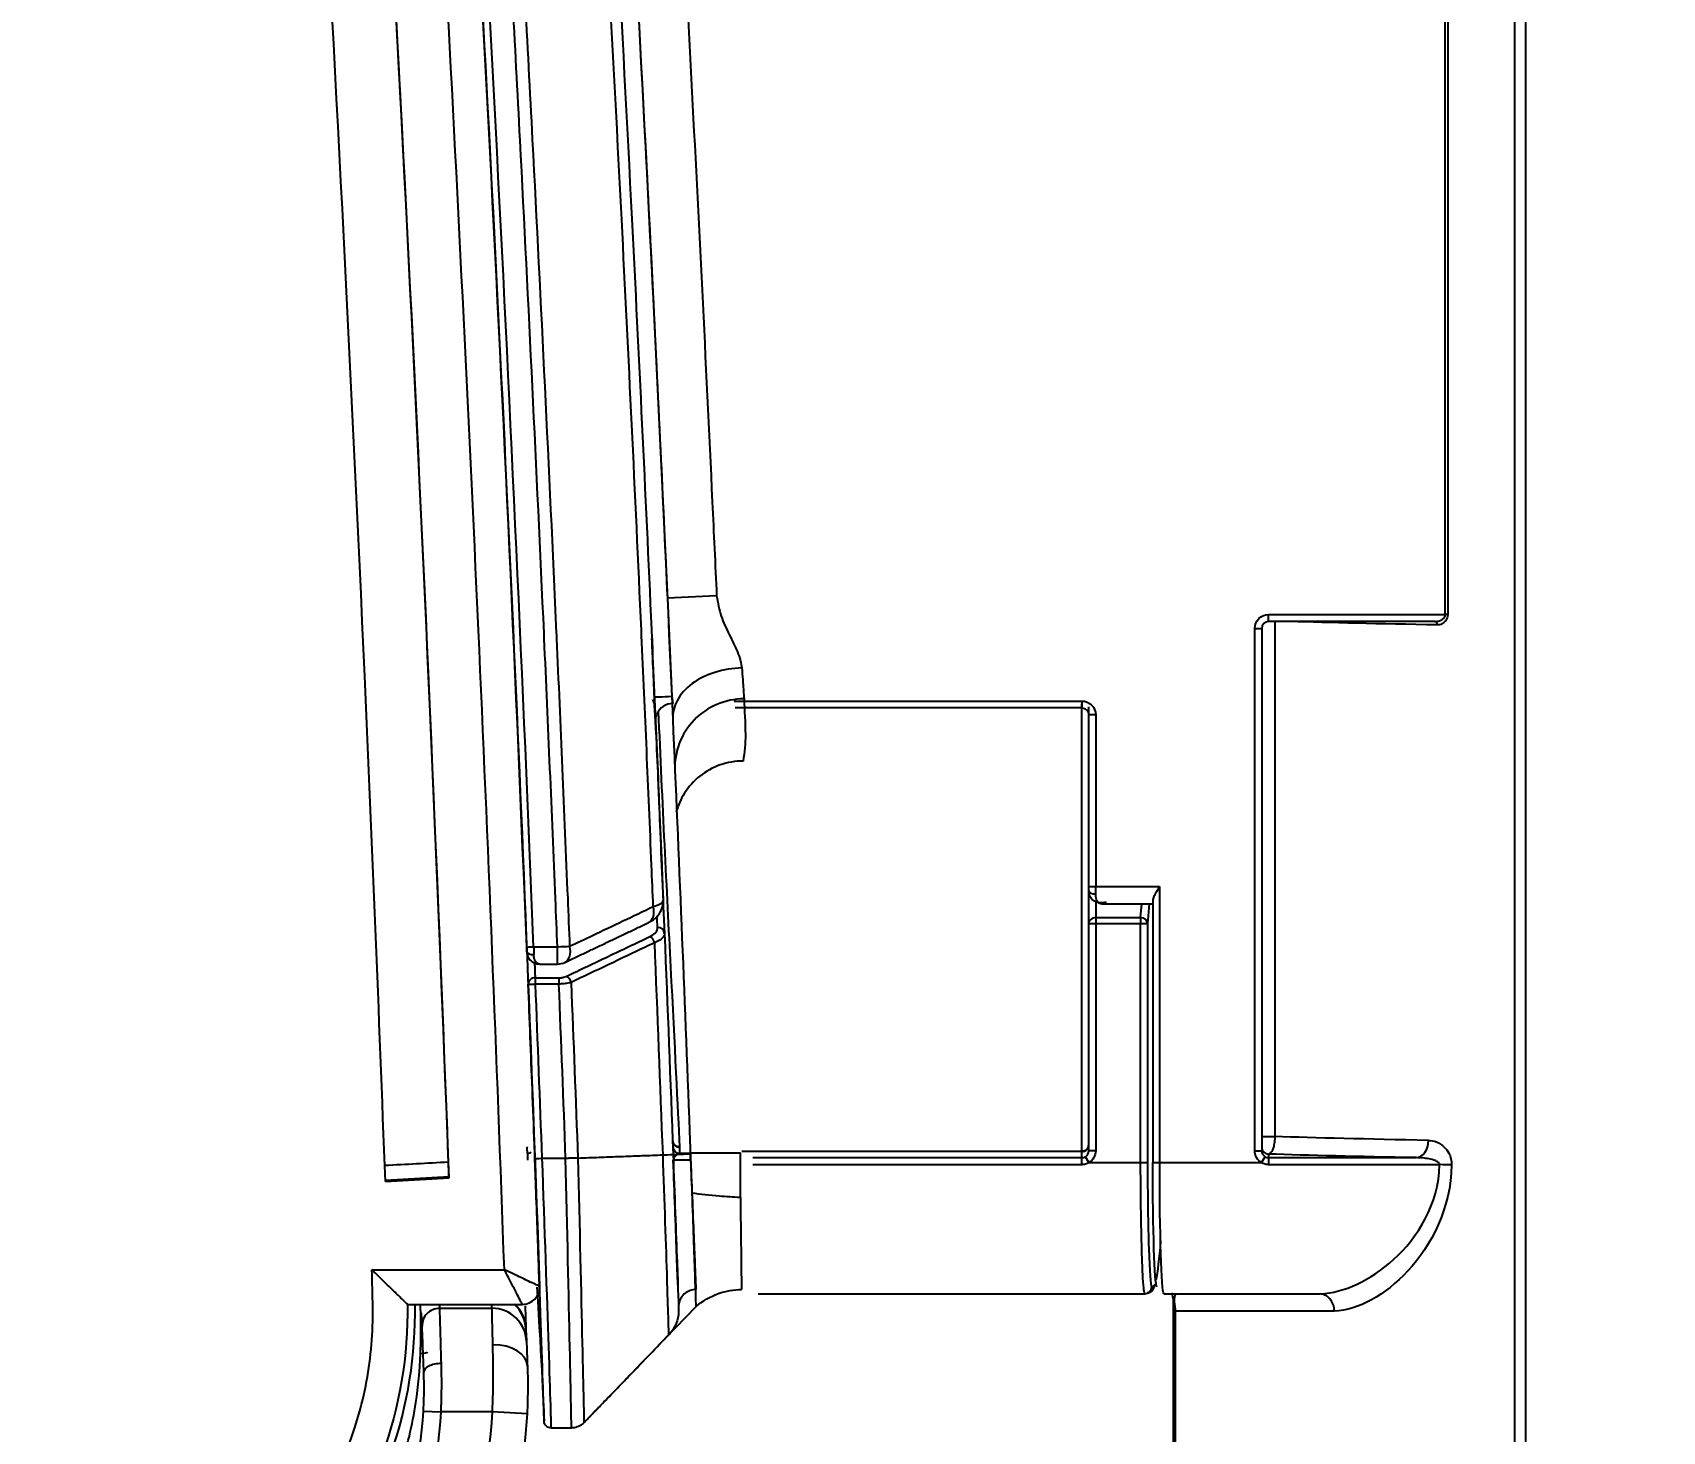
# Model space of a CAD drawing. Header units: millimetres. Extents: x 28 to 3046, y 8 to 3716.
# Drawn here: x 1948.35 to 1995.47, y 1227.57 to 1268.01 of the extents above; entities that cross this region are included whole.
import ezdxf

# ---------------------------------------------------------------- set-up
doc = ezdxf.new("R2010")
doc.units = ezdxf.units.MM
doc.layers.get('Defpoints').update_dxf_attribs({"linetype": 'CONTINUOUS'})
doc.layers.add('1LINE', color=7, linetype='CONTINUOUS')
doc.styles.add('Annotative', font='malgun.ttf')
doc.dimstyles.new('WOO', dxfattribs={"dimtxt": 20, "dimasz": 2, "dimexe": 1.25, "dimexo": 0.3, "dimgap": 1, "dimtad": 1, "dimdec": 1, "dimzin": 1, "dimdsep": 46, "dimtxsty": 'Annotative', "dimcen": 0, "dimclrd": 1, "dimclre": 1, "dimclrt": 2, "dimadec": 0, "dimazin": 0, "dimtfac": 1, "dimtdec": 1, "dimtofl": 0, "dimtmove": 0, "dimatfit": 3, "dimfxl": 0, "dimarcsym": 0})

# ---------------------------------------------------------------- blocks, each defined once
blk = doc.blocks.new('*D13')
at = {"layer": '1LINE', "color": 1, "lineweight": -2}
for p, q in [((1834.765, 1340.796), (2174.273, 1340.796)), ((2173.023, 1338.796), (2173.023, 853.015)), ((1764.11, 851.015), (2174.273, 851.015))]:
    blk.add_line(p, q, dxfattribs=at)
at = {"layer": '1LINE', "color": 1}
for points in [[(2172.69, 1338.796), (2173.356, 1338.796), (2173.023, 1340.796)], [(2172.69, 853.015), (2173.356, 853.015), (2173.023, 851.015)]]:
    blk.add_solid(points, dxfattribs=at)
at = {"layer": 'Defpoints', "color": 0}
for p in [(1834.465, 1340.796), (1763.81, 851.015), (2173.023, 851.015)]:
    blk.add_point(p, dxfattribs=at)
at = {"layer": '1LINE', "color": 2, "insert": (2161.69, 1095.906), "char_height": 20, "attachment_point": 5, "rotation": 90, "style": 'Annotative'}
blk.add_mtext('490', dxfattribs=at)
blk = doc.blocks.new('*D14')
at = {"layer": '1LINE', "color": 1, "lineweight": -2}
for p, q in [((1834.765, 1302.396), (2113.255, 1302.396)), ((2112.005, 1300.396), (2112.005, 853.015)), ((1764.11, 851.015), (2113.255, 851.015))]:
    blk.add_line(p, q, dxfattribs=at)
at = {"layer": '1LINE', "color": 1}
for points in [[(2111.671, 1300.396), (2112.338, 1300.396), (2112.005, 1302.396)], [(2111.671, 853.015), (2112.338, 853.015), (2112.005, 851.015)]]:
    blk.add_solid(points, dxfattribs=at)
at = {"layer": 'Defpoints', "color": 0}
for p in [(1834.465, 1302.396), (1763.81, 851.015), (2112.005, 851.015)]:
    blk.add_point(p, dxfattribs=at)
at = {"layer": '1LINE', "color": 2, "insert": (2100.617, 1076.706), "char_height": 20, "attachment_point": 5, "rotation": 90, "style": 'Annotative'}
blk.add_mtext('451', dxfattribs=at)

msp = doc.modelspace()

# ---------------------------------------------------------------- linework, layer by layer
at = {"layer": '1LINE', "linetype": 'Continuous'}
for p, q in [((1991.2, 1165.689), (1991.2, 1316.907)), ((1991.515, 1316.907), (1991.515, 1172.483)), ((1966.082, 1254.14), (1966.088, 1254.14)), ((1966.096, 1253.961), (1966.091, 1253.961)), ((1966.091, 1253.944), (1966.097, 1253.944)), ((1966.106, 1253.744), (1966.1, 1253.744)), ((1966.116, 1253.44), (1966.12, 1253.44)), ((1966.13, 1253.24), (1966.125, 1253.24)), ((1968.127, 1251.729), (1966.703, 1251.664)), ((1984.086, 1250.988), (1984.086, 1251.188)), ((1984.086, 1251.188), (1989.191, 1251.188)), ((1988.887, 1250.988), (1984.086, 1250.988)), ((1984.264, 1250.988), (1984.264, 1236.097)), ((1989.262, 1251.188), (1989.191, 1251.188)), ((1983.686, 1250.788), (1983.886, 1250.788)), ((1983.686, 1235.685), (1983.686, 1250.788)), ((1983.886, 1250.788), (1983.886, 1235.685)), ((1968.632, 1248.687), (1978.686, 1248.687)), ((1978.686, 1248.687), (1978.686, 1248.487)), ((1978.686, 1235.675), (1978.686, 1248.607)), ((1978.686, 1248.487), (1968.662, 1248.487)), ((1978.886, 1248.287), (1978.886, 1248.522)), ((1979.086, 1248.287), (1978.886, 1248.287)), ((1978.886, 1243.32), (1978.886, 1248.287)), ((1979.086, 1248.287), (1979.086, 1243.32)), ((1978.886, 1243.32), (1979.086, 1243.32)), ((1978.886, 1243.194), (1978.886, 1243.32)), ((1978.886, 1242.243), (1978.886, 1243.194)), ((1979.086, 1243.109), (1979.086, 1243.32)), ((1979.086, 1243.32), (1980.935, 1243.32)), ((1980.735, 1242.921), (1980.735, 1235.341)), ((1980.935, 1243.32), (1980.935, 1235.341)), ((1979.086, 1242.882), (1979.086, 1242.424)), ((1979.259, 1242.82), (1980.735, 1242.82)), ((1980.385, 1242.424), (1980.415, 1242.82)), ((1980.628, 1242.82), (1980.585, 1242.243)), ((1979.086, 1242.243), (1978.886, 1242.243)), ((1978.886, 1235.685), (1978.886, 1242.243)), ((1979.086, 1242.424), (1979.086, 1242.243)), ((1979.086, 1242.424), (1980.385, 1242.424)), ((1979.086, 1242.243), (1979.086, 1235.685)), ((1980.385, 1242.243), (1979.086, 1242.243)), ((1980.385, 1242.424), (1980.385, 1242.243)), ((1980.585, 1242.243), (1980.385, 1242.243)), ((1980.385, 1235.341), (1980.385, 1242.243)), ((1980.585, 1242.243), (1980.585, 1235.341)), ((1962.838, 1241.582), (1963.525, 1241.582)), ((1963.525, 1241.082), (1963.525, 1241.582)), ((1963.016, 1241.082), (1963.525, 1241.082)), ((1962.881, 1240.686), (1963.568, 1240.686)), ((1962.881, 1240.686), (1962.881, 1240.505)), ((1963.568, 1240.686), (1963.568, 1240.505)), ((1963.568, 1240.505), (1962.881, 1240.505)), ((1983.886, 1236.097), (1984.264, 1236.097)), ((1962.651, 1235.802), (1962.651, 1235.786)), ((1962.659, 1235.613), (1962.659, 1235.41)), ((1962.863, 1235.468), (1962.873, 1235.468)), ((1963.763, 1235.463), (1963.763, 1235.468)), ((1967.051, 1235.802), (1967.051, 1235.786)), ((1967.376, 1235.41), (1967.376, 1235.613)), ((1968.813, 1234.329), (1968.813, 1235.629)), ((1968.852, 1235.675), (1978.686, 1235.675)), ((1978.686, 1235.659), (1968.852, 1235.659)), ((1969.177, 1235.485), (1978.686, 1235.485)), ((1978.686, 1235.659), (1978.686, 1235.675)), ((1978.686, 1235.485), (1978.686, 1235.659)), ((1978.686, 1235.282), (1978.686, 1235.485)), ((1978.889, 1235.341), (1978.787, 1235.513)), ((1979.086, 1235.685), (1978.886, 1235.685)), ((1983.686, 1235.685), (1983.886, 1235.685)), ((1983.882, 1235.341), (1983.984, 1235.513)), ((1984.086, 1235.588), (1984.086, 1235.485)), ((1984.086, 1235.485), (1984.086, 1235.282)), ((1984.086, 1235.485), (1988.347, 1235.485)), ((1960.391, 1234.927), (1958.55, 1234.829)), ((1978.686, 1235.282), (1969.177, 1235.282)), ((1978.889, 1235.341), (1980.385, 1235.341)), ((1980.385, 1235.341), (1980.585, 1235.341)), ((1980.735, 1235.341), (1980.935, 1235.341)), ((1980.935, 1235.341), (1983.882, 1235.341)), ((1989.027, 1235.282), (1984.086, 1235.282)), ((1958.551, 1234.8), (1960.394, 1234.899)), ((1958.163, 1232.244), (1961.991, 1232.244)), ((1968.846, 1231.672), (1968.846, 1231.672)), ((1980.705, 1231.745), (1980.785, 1231.785)), ((1980.785, 1231.785), (1980.802, 1231.827)), ((1959.195, 1231.244), (1962.509, 1231.244)), ((1969.327, 1231.545), (1980.505, 1231.545)), ((1980.591, 1231.564), (1980.676, 1231.607)), ((1981.055, 1231.545), (1985.565, 1231.545)), ((1981.055, 1231.545), (1981.055, 1231.545)), ((1981.336, 1165.689), (1981.336, 1231.37)), ((1960.114, 1231.13), (1961.632, 1231.13)), ((1981.386, 1231.045), (1981.386, 1165.689)), ((1985.985, 1231.045), (1981.386, 1231.045)), ((1959.652, 1228.16), (1960.151, 1228.133)), ((1961.648, 1228.133), (1960.151, 1228.133)), ((1962.647, 1228.079), (1961.648, 1228.133))]:
    msp.add_line(p, q, dxfattribs=at)
msp.add_arc((1963.525, 1241.582), 0.5, 270, 295.4191, dxfattribs=at)
at = {"layer": '1LINE', "linetype": 'Continuous', "extrusion": (0, 0, -1)}
msp.add_arc((-1980.886, 1231.045), 0.5, 171.435, 180, dxfattribs=at)
for centre, major_axis, ratio, start_param, end_param in [((1984.086, 1250.788), (0, -0.4), 0.999848, 1.570796, 3.141593), ((2007.886, 1251.213), (26.5, 0), 0.017521, 2.366301, 2.635703), ((1978.686, 1248.287), (0, -0.4), 0.999848, 3.141593, 4.712389), ((1978.686, 1248.287), (0, -0.2), 0.999543, 3.141593, 4.712389), ((1979.386, 1243.32), (-0.428, -0.342), 0.753512, 5.254701, 6.825497), ((1979.386, 1243.32), (-0.172, -0.493), 0.49967, 6.110938, 7.245401), ((2007.886, 1236.311), (26.5, 0), 0.017784, 2.379852, 2.67119), ((1978.686, 1235.685), (0, -0.4), 0.999848, 4.712389, 5.749819), ((1984.086, 1235.685), (0, -0.4), 0.999848, 0.533366, 1.570796), ((2007.886, 1235.811), (27, 0), 0.017455, 2.379852, 2.649787), ((1980.861, 1235.341), (0, -3.6), 0.034921, 0.045527, 1.57079), ((1981.061, 1235.341), (0, -3.8), 0.033083, 0.044313, 1.570796)]:
    msp.add_ellipse(centre, major_axis=major_axis, ratio=ratio, start_param=start_param, end_param=end_param, dxfattribs=at)
at = {"layer": '1LINE', "linetype": 'Continuous'}
for centre, major_axis, ratio, start_param, end_param in [((1988.887, 1250.888), (0.0018, 0.1), 0.714161, 4.725109, 6.308121), ((1968.857, 1248.254), (-1.998, -0.086), 0.694651, 4.68258, 6.284235), ((1966.115, 1248.631), (-0.2, -0.013), 0.905943, 3.116, 3.660669), ((1966.83, 1248.815), (-0.5, -0.022), 0.000006, 4.712388, 6.283939), ((1966.861, 1248.115), (0.498, 0.043), 0.999847, 1.484117, 2.66287), ((1968.919, 1246.761), (-1.999, -0.073), 0.993563, 4.676354, 6.28985), ((1979.086, 1243.194), (-0.2, 0), 0.422618, 0, 1.570796), ((1965.942, 1242.731), (0.215, -0.452), 0.677323, 0.000045, 1.289841), ((1966.42, 1241.958), (-0.2, -0.008), 0.906164, 3.139809, 4.674157), ((1979.086, 1242.243), (0.2, 0), 0.906308, 1.570796, 3.141593), ((1980.385, 1242.243), (-0.199, 0.015), 0.905854, 3.224076, 4.780123), ((1962.838, 1241.582), (-0.2, -0.008), 0.000006, 0.000753, 1.570796), ((1963.525, 1241.582), (-0.5, -0.02), 0.000006, 1.570808, 2.356583), ((1963.525, 1241.582), (0.215, -0.452), 0.677256, 0.000025, 1.289549), ((1966.196, 1241.694), (-0.086, 0.181), 0.677256, 4.431143, 5.671306), ((1962.843, 1241.446), (0.2, 0.008), 0.454865, 3.14244, 4.694222), ((1962.881, 1240.505), (0.2, 0.008), 0.906169, 1.533224, 3.139809), ((1963.779, 1240.546), (-0.086, 0.181), 0.677188, 4.43085, 5.671366), ((1962.881, 1240.505), (0.2, 0.008), 0.000006, 3.142346, 4.712388), ((1967.051, 1235.986), (-0.2, -0.008), 0.917703, 6.27936, 7.816245), ((1967.051, 1235.986), (-0.198, -0.025), 0.999845, 6.283181, 7.729903), ((1978.686, 1235.859), (-0.2, 0), 0.917825, 1.570796, 3.141593), ((1978.686, 1235.859), (-0.2, 0), 0.999848, 1.570796, 3.141593), ((1988.347, 1235.985), (-0.009, -0.5), 0.723578, 0.025287, 1.584038), ((1963.076, 1235.468), (0.2, 0.007), 0.000006, 3.142345, 4.712389), ((1965.87, 1235.541), (0.999, 0.037), 0.001911, 5.498163, 6.283939), ((1967.06, 1235.811), (-0.199, -0.016), 0.999847, 6.240119, 7.773414), ((1984.086, 1235.788), (-0.2, 0), 0.999848, 0, 1.570796), ((1989.027, 1235.275), (-0.5, 0.008), 0.015438, 3.939273, 4.712633), ((1962.509, 1231.744), (-0.349, -0.358), 0.999999, 0.771743, 2.378126), ((1961.613, 1230.498), (-0.999, -0.044), 0.999046, 3.132785, 3.941493), ((1961.612, 1230.516), (-0.999, -0.036), 0.999047, 3.138192, 3.92156), ((1960.114, 1230.63), (-0.499, -0.026), 0.999046, 4.660133, 6.265933), ((1961.632, 1230.131), (-0.999, -0.052), 0.999046, 3.124341, 4.660407), ((1980.886, 1231.045), (0, 0.5), 0.999971, 4.712389, 4.860123), ((1959.27, 1229.85), (-0.5, -0.017), 0.094822, 2.197786, 3.14235), ((1961.658, 1229.426), (-0.999, -0.035), 0.646577, 3.140605, 4.689699), ((1960.162, 1229.301), (-0.5, -0.017), 0.467077, 4.696126, 6.282333)]:
    msp.add_ellipse(centre, major_axis=major_axis, ratio=ratio, start_param=start_param, end_param=end_param, dxfattribs=at)
for points, knots in [([(1959.141, 1304.017), (1959.261, 1302.329), (1959.38, 1300.641), (1960.16, 1289.325), (1960.755, 1279.693), (1961.632, 1263.635), (1961.952, 1257.21), (1962.528, 1244.444), (1962.783, 1238.104), (1963.009, 1231.762)], [0, 0, 0, 0, 0.070171, 0.070171, 0.470233, 0.470233, 0.73693, 0.73693, 1, 1, 1, 1]), ([(1961.991, 1232.244), (1961.77, 1238.41), (1961.521, 1244.575), (1960.954, 1257.161), (1960.634, 1263.583), (1959.757, 1279.634), (1959.162, 1289.261), (1958.393, 1300.416), (1958.286, 1301.949), (1958.176, 1303.482)], [0, 0, 0, 0, 0.259434, 0.259434, 0.529808, 0.529808, 0.935387, 0.935387, 1, 1, 1, 1]), ([(1958.551, 1234.8), (1958.37, 1239.669), (1958.171, 1244.537), (1957.577, 1257.883), (1957.145, 1266.361), (1956.176, 1283.31), (1955.637, 1291.782), (1955.046, 1300.25)], [0, 0, 0, 0, 0.222986, 0.222986, 0.611462, 0.611462, 1, 1, 1, 1]), ([(1960.394, 1234.899), (1960.213, 1239.769), (1960.014, 1244.638), (1959.42, 1257.986), (1958.99, 1266.462), (1958.022, 1283.41), (1957.485, 1291.881), (1956.894, 1300.349)], [0, 0, 0, 0, 0.223051, 0.223051, 0.611495, 0.611495, 1, 1, 1, 1]), ([(1966.295, 1242.746), (1966.279, 1243.143), (1966.262, 1243.541), (1966.154, 1246.154), (1966.058, 1248.369), (1965.956, 1250.634), (1965.954, 1250.684), (1965.774, 1254.693), (1965.584, 1258.651), (1965.1, 1268.188), (1964.793, 1273.765), (1964.299, 1282.13), (1964.128, 1284.918), (1963.952, 1287.705)], [0, 0, 0, 0, 0.026513, 0.026513, 0.174267, 0.174267, 0.177604, 0.177604, 0.44166, 0.44166, 0.813888, 0.813888, 1, 1, 1, 1]), ([(1964.244, 1287.724), (1964.42, 1284.936), (1964.591, 1282.148), (1965.085, 1273.782), (1965.392, 1268.203), (1965.876, 1258.669), (1966.066, 1254.714), (1966.246, 1250.709), (1966.248, 1250.659), (1966.35, 1248.389), (1966.446, 1246.17), (1966.553, 1243.606), (1966.567, 1243.261), (1966.581, 1242.917)], [0, 0, 0, 0, 0.186772, 0.186772, 0.56032, 0.56032, 0.825055, 0.825055, 0.828404, 0.828404, 0.97694, 0.97694, 1, 1, 1, 1]), ([(1963.525, 1241.582), (1963.506, 1242.045), (1963.487, 1242.509), (1963.365, 1245.479), (1963.257, 1247.986), (1963.142, 1250.543), (1963.14, 1250.593), (1962.924, 1255.397), (1962.693, 1260.15), (1962.301, 1267.69), (1962.15, 1270.477), (1961.727, 1278.02), (1961.443, 1282.774), (1961.142, 1287.527)], [0, 0, 0, 0, 0.030225, 0.030225, 0.193854, 0.193854, 0.197119, 0.197119, 0.507412, 0.507412, 0.689439, 0.689439, 1, 1, 1, 1]), ([(1961.495, 1287.55), (1961.796, 1282.796), (1962.08, 1278.04), (1962.503, 1270.497), (1962.654, 1267.709), (1963.047, 1260.164), (1963.278, 1255.406), (1963.494, 1250.598), (1963.496, 1250.548), (1963.611, 1247.994), (1963.718, 1245.49), (1963.84, 1242.523), (1963.859, 1242.06), (1963.878, 1241.597)], [0, 0, 0, 0, 0.310561, 0.310561, 0.492588, 0.492588, 0.803115, 0.803115, 0.80638, 0.80638, 0.969775, 0.969775, 1, 1, 1, 1]), ([(1964.763, 1287.441), (1964.82, 1286.534), (1964.876, 1285.627), (1965.331, 1278.262), (1965.699, 1271.802), (1966.205, 1262.11), (1966.365, 1258.879), (1966.581, 1254.32), (1966.643, 1252.992), (1966.703, 1251.664)], [0, 0, 0, 0, 0.076072, 0.076072, 0.617852, 0.617852, 0.888715, 0.888715, 1, 1, 1, 1]), ([(1966.185, 1287.53), (1966.377, 1284.491), (1966.562, 1281.451), (1966.909, 1275.52), (1967.072, 1272.629), (1967.284, 1268.719), (1967.339, 1267.699), (1967.608, 1262.602), (1967.811, 1258.523), (1968.044, 1253.539), (1968.086, 1252.634), (1968.127, 1251.729)], [0, 0, 0, 0, 0.254836, 0.254836, 0.497084, 0.497084, 0.582509, 0.582509, 0.924212, 0.924212, 1, 1, 1, 1]), ([(1989.262, 1287.413), (1989.262, 1287.347), (1989.262, 1287.28), (1989.262, 1286.947), (1989.262, 1286.68), (1989.262, 1285.347), (1989.262, 1284.28), (1989.262, 1278.947), (1989.262, 1274.68), (1989.262, 1264.005), (1989.262, 1257.596), (1989.262, 1251.188)], [0, 0, 0, 0, 0.005521, 0.005521, 0.027605, 0.027605, 0.115941, 0.115941, 0.469283, 0.469283, 1, 1, 1, 1]), ([(1968.127, 1251.729), (1968.163, 1251.529), (1968.235, 1251.13), (1968.498, 1250.6), (1968.703, 1250.181), (1968.825, 1249.862), (1968.847, 1249.713), (1968.857, 1249.644)], [0, 0, 0, 0, 0.249316, 0.499105, 0.749242, 0.883753, 1, 1, 1, 1]), ([(1988.887, 1250.988), (1988.932, 1250.987), (1988.978, 1250.994), (1989.052, 1251.018), (1989.082, 1251.032), (1989.128, 1251.064), (1989.146, 1251.08), (1989.171, 1251.114), (1989.18, 1251.13), (1989.189, 1251.161), (1989.191, 1251.174), (1989.191, 1251.188)], [0, 0, 0, 0, 0.361417, 0.361417, 0.613285, 0.613285, 0.785008, 0.785008, 0.910901, 0.910901, 1, 1, 1, 1]), ([(1989.262, 1251.188), (1989.262, 1251.168), (1989.26, 1251.147), (1989.25, 1251.102), (1989.242, 1251.077), (1989.217, 1251.027), (1989.199, 1251.003), (1989.154, 1250.954), (1989.124, 1250.933), (1989.05, 1250.897), (1989.004, 1250.887), (1988.959, 1250.888)], [0, 0, 0, 0, 0.104158, 0.104158, 0.243924, 0.243924, 0.420517, 0.420517, 0.663343, 0.663343, 1, 1, 1, 1]), ([(1966.331, 1248.793), (1966.316, 1249.126), (1966.302, 1249.459), (1966.276, 1250.026), (1966.266, 1250.261), (1966.255, 1250.495)], [0, 0, 0, 0, 0.586794, 0.586794, 1, 1, 1, 1]), ([(1968.857, 1249.644), (1968.874, 1249.411), (1968.906, 1248.955), (1968.915, 1248.816), (1968.919, 1248.748)], [0, 0, 0, 0, 0.511443, 1, 1, 1, 1]), ([(1966.315, 1248.64), (1966.319, 1248.584), (1966.323, 1248.528), (1966.341, 1248.246), (1966.354, 1248.021), (1966.416, 1246.895), (1966.449, 1245.993), (1966.529, 1244.05), (1966.576, 1243.008), (1966.62, 1241.966)], [0, 0, 0, 0, 0.025324, 0.025324, 0.12662, 0.12662, 0.531809, 0.531809, 1, 1, 1, 1]), ([(1966.361, 1248.093), (1966.361, 1248.092), (1966.361, 1248.104), (1966.359, 1248.153), (1966.357, 1248.191), (1966.353, 1248.286), (1966.35, 1248.345), (1966.345, 1248.477), (1966.342, 1248.55), (1966.336, 1248.681), (1966.333, 1248.737), (1966.331, 1248.793)], [0, 0, 0, 0, 0.212334, 0.212334, 0.424653, 0.424653, 0.637037, 0.637037, 0.849596, 0.849596, 1, 1, 1, 1]), ([(1966.83, 1248.815), (1966.833, 1248.799), (1966.835, 1248.783), (1966.841, 1248.745), (1966.844, 1248.724), (1966.85, 1248.687), (1966.853, 1248.67), (1966.857, 1248.643), (1966.858, 1248.632), (1966.86, 1248.618), (1966.861, 1248.614), (1966.861, 1248.615)], [0, 0, 0, 0, 0.151225, 0.151225, 0.364563, 0.364563, 0.57703, 0.57703, 0.788719, 0.788719, 1, 1, 1, 1]), ([(1968.919, 1248.748), (1968.932, 1248.404), (1968.957, 1248.06), (1968.96, 1247.461), (1968.938, 1247.206), (1968.892, 1246.951)], [0, 0, 0, 0, 0.574371, 0.574371, 1, 1, 1, 1]), ([(1966.361, 1248.101), (1966.361, 1248.101), (1966.361, 1248.103), (1966.361, 1248.108), (1966.361, 1248.118), (1966.361, 1248.141), (1966.366, 1248.206), (1966.382, 1248.263), (1966.4, 1248.305)], [0, 0, 0, 0, 0.067133, 0.103266, 0.141666, 0.231647, 0.40731, 1, 1, 1, 1]), ([(1966.439, 1248.395), (1966.553, 1245.77), (1966.681, 1243.179), (1966.912, 1238.714), (1967.007, 1236.891), (1967.051, 1235.802)], [0, 0, 0, 0, 0.489442, 0.489442, 1, 1, 1, 1]), ([(1966.859, 1248.167), (1967.032, 1244.197), (1967.194, 1240.226), (1967.352, 1236.035), (1967.36, 1235.815), (1967.369, 1235.595)], [0, 0, 0, 0, 0.947528, 0.947528, 1, 1, 1, 1]), ([(1968.892, 1246.951), (1968.668, 1246.951), (1968.442, 1246.913), (1968.019, 1246.766), (1967.818, 1246.655), (1967.468, 1246.378), (1967.316, 1246.208), (1967.093, 1245.857), (1967.013, 1245.675), (1966.962, 1245.488)], [0, 0, 0, 0, 0.257743, 0.257743, 0.515507, 0.515507, 0.772892, 0.772892, 1, 1, 1, 1]), ([(1980.935, 1243.32), (1980.935, 1243.319), (1980.934, 1243.318), (1980.92, 1243.296), (1980.908, 1243.276), (1980.86, 1243.2), (1980.825, 1243.144), (1980.776, 1243.053), (1980.759, 1243.016), (1980.739, 1242.958), (1980.734, 1242.935), (1980.735, 1242.915)], [0, 0, 0, 0, 0.008618, 0.008618, 0.145183, 0.145183, 0.53318, 0.53318, 0.804213, 0.804213, 1, 1, 1, 1]), ([(1963.878, 1241.597), (1964.1, 1241.702), (1964.321, 1241.807), (1965.127, 1242.19), (1965.711, 1242.468), (1966.295, 1242.746)], [0, 0, 0, 0, 0.274914, 0.274914, 1, 1, 1, 1]), ([(1966.151, 1242.286), (1966.205, 1242.307), (1966.329, 1242.372), (1966.483, 1242.532), (1966.577, 1242.736), (1966.577, 1242.865), (1966.57, 1242.916)], [0, 0, 0, 0, 0.209717, 0.526474, 0.819404, 1, 1, 1, 1]), ([(1966.295, 1242.746), (1966.381, 1242.768), (1966.451, 1242.793), (1966.543, 1242.845), (1966.57, 1242.871), (1966.58, 1242.904), (1966.581, 1242.91), (1966.581, 1242.917)], [0, 0, 0, 0, 0.467497, 0.467497, 0.894898, 0.894898, 1, 1, 1, 1]), ([(1966.196, 1241.876), (1966.206, 1241.88), (1966.215, 1241.885), (1966.291, 1241.925), (1966.343, 1241.967), (1966.407, 1242.051), (1966.422, 1242.096), (1966.42, 1242.14)], [0, 0, 0, 0, 0.064061, 0.064061, 0.540852, 0.540852, 1, 1, 1, 1]), ([(1962.643, 1241.438), (1962.643, 1241.45), (1962.642, 1241.462), (1962.641, 1241.507), (1962.639, 1241.541), (1962.638, 1241.574)], [0, 0, 0, 0, 0.283953, 0.283953, 1, 1, 1, 1]), ([(1962.838, 1241.582), (1962.839, 1241.526), (1962.841, 1241.47), (1962.842, 1241.395), (1962.843, 1241.375), (1962.843, 1241.355)], [0, 0, 0, 0, 0.716037, 0.716037, 1, 1, 1, 1]), ([(1963.779, 1240.727), (1964.182, 1240.918), (1964.585, 1241.11), (1965.39, 1241.493), (1965.793, 1241.684), (1966.196, 1241.876)], [0, 0, 0, 0, 0.5, 0.5, 1, 1, 1, 1]), ([(1966.338, 1241.7), (1966.249, 1241.658), (1966.16, 1241.616), (1965.717, 1241.405), (1965.363, 1241.237), (1964.646, 1240.896), (1964.283, 1240.724), (1963.92, 1240.551)], [0, 0, 0, 0, 0.109956, 0.109956, 0.549778, 0.549778, 1, 1, 1, 1]), ([(1966.62, 1241.966), (1966.622, 1241.923), (1966.602, 1241.878), (1966.521, 1241.792), (1966.457, 1241.75), (1966.362, 1241.71), (1966.35, 1241.705), (1966.338, 1241.7)], [0, 0, 0, 0, 0.456887, 0.456887, 0.935289, 0.935289, 1, 1, 1, 1]), ([(1962.649, 1241.425), (1962.648, 1241.412), (1962.647, 1241.351), (1962.691, 1241.249), (1962.783, 1241.145), (1962.901, 1241.091), (1962.978, 1241.083), (1963.016, 1241.085)], [0, 0, 0, 0, 0.063396, 0.305371, 0.557005, 0.791426, 1, 1, 1, 1]), ([(1963.014, 1241.082), (1962.992, 1241.082), (1962.971, 1241.087), (1962.928, 1241.11), (1962.905, 1241.132), (1962.875, 1241.185), (1962.864, 1241.213), (1962.849, 1241.277), (1962.844, 1241.314), (1962.843, 1241.355)], [0, 0, 0, 0, 0.239781, 0.239781, 0.543914, 0.543914, 0.766567, 0.766567, 1, 1, 1, 1]), ([(1963.568, 1240.686), (1963.582, 1240.686), (1963.595, 1240.686), (1963.641, 1240.689), (1963.673, 1240.694), (1963.731, 1240.707), (1963.757, 1240.716), (1963.779, 1240.727)], [0, 0, 0, 0, 0.168919, 0.168919, 0.585257, 0.585257, 1, 1, 1, 1]), ([(1962.876, 1235.461), (1962.871, 1235.594), (1962.866, 1235.727), (1962.841, 1236.393), (1962.82, 1236.926), (1962.761, 1238.472), (1962.722, 1239.484), (1962.681, 1240.497)], [0, 0, 0, 0, 0.079371, 0.079371, 0.396854, 0.396854, 1, 1, 1, 1]), ([(1963.92, 1240.551), (1963.883, 1240.54), (1963.839, 1240.53), (1963.743, 1240.515), (1963.69, 1240.51), (1963.613, 1240.506), (1963.591, 1240.505), (1963.568, 1240.505)], [0, 0, 0, 0, 0.41099, 0.41099, 0.829435, 0.829435, 1, 1, 1, 1]), ([(1962.85, 1235.993), (1962.854, 1235.964), (1962.851, 1235.935), (1962.854, 1235.877), (1962.857, 1235.849), (1962.859, 1235.82)], [0, 0, 0, 0, 0.508293, 0.508293, 1, 1, 1, 1]), ([(1984.264, 1236.097), (1984.264, 1236.084), (1984.264, 1236.071), (1984.262, 1236.031), (1984.261, 1236.004), (1984.255, 1235.944), (1984.251, 1235.911), (1984.241, 1235.856), (1984.236, 1235.833), (1984.222, 1235.774), (1984.212, 1235.742), (1984.199, 1235.711), (1984.197, 1235.706), (1984.168, 1235.642), (1984.139, 1235.608), (1984.101, 1235.591), (1984.093, 1235.589), (1984.086, 1235.588)], [0, 0, 0, 0, 0.038813, 0.038813, 0.12132, 0.12132, 0.231399, 0.231399, 0.324007, 0.324007, 0.485694, 0.485694, 0.513424, 0.513424, 0.899666, 0.899666, 1, 1, 1, 1]), ([(1988.709, 1235.985), (1988.785, 1235.984), (1988.861, 1235.969), (1989.014, 1235.908), (1989.092, 1235.859), (1989.211, 1235.744), (1989.257, 1235.685), (1989.319, 1235.568), (1989.341, 1235.513), (1989.37, 1235.398), (1989.377, 1235.336), (1989.376, 1235.275)], [0, 0, 0, 0, 0.251177, 0.251177, 0.523321, 0.523321, 0.719815, 0.719815, 0.859075, 0.859075, 1, 1, 1, 1]), ([(1962.659, 1235.613), (1962.657, 1235.641), (1962.654, 1235.669), (1962.651, 1235.727), (1962.654, 1235.756), (1962.651, 1235.786)], [0, 0, 0, 0, 0.492041, 0.492041, 1, 1, 1, 1]), ([(1962.659, 1235.613), (1962.682, 1235.613), (1962.704, 1235.616), (1962.738, 1235.628), (1962.75, 1235.634), (1962.761, 1235.64)], [0, 0, 0, 0, 0.633891, 0.633891, 1, 1, 1, 1]), ([(1962.859, 1235.82), (1962.859, 1235.819), (1962.859, 1235.819), (1962.861, 1235.779), (1962.862, 1235.739), (1962.865, 1235.658), (1962.867, 1235.618), (1962.87, 1235.542), (1962.871, 1235.508), (1962.872, 1235.474)], [0, 0, 0, 0, 0.006911, 0.006911, 0.411682, 0.411682, 0.751877, 0.751877, 1, 1, 1, 1]), ([(1963.007, 1231.702), (1963.006, 1231.744), (1963.003, 1231.825), (1962.994, 1232.1), (1962.986, 1232.328), (1962.967, 1232.888), (1962.955, 1233.227), (1962.928, 1233.967), (1962.913, 1234.378), (1962.889, 1235.018), (1962.881, 1235.243), (1962.873, 1235.468)], [0, 0, 0, 0, 0.173029, 0.173029, 0.407654, 0.407654, 0.642346, 0.642346, 0.877183, 0.877183, 1, 1, 1, 1]), ([(1963.14, 1227.864), (1963.139, 1227.916), (1963.113, 1228.763), (1963.018, 1231.559), (1962.949, 1233.488), (1962.876, 1235.461)], [0, 0, 0, 0, 0.5, 0.5, 1, 1, 1, 1]), ([(1963.076, 1235.468), (1963.148, 1233.471), (1963.218, 1231.462), (1963.313, 1228.592), (1963.339, 1227.722), (1963.34, 1227.671)], [0, 0, 0, 0, 0.5, 0.5, 1, 1, 1, 1]), ([(1964.117, 1235.474), (1964.071, 1235.472), (1964.014, 1235.47), (1963.916, 1235.468), (1963.875, 1235.466), (1963.81, 1235.465), (1963.787, 1235.464), (1963.763, 1235.463)], [0, 0, 0, 0, 0.500739, 0.500739, 0.817657, 0.817657, 1, 1, 1, 1]), ([(1963.932, 1227.671), (1963.931, 1227.722), (1963.914, 1228.585), (1963.853, 1231.453), (1963.81, 1233.438), (1963.763, 1235.463)], [0, 0, 0, 0, 0.5, 0.5, 1, 1, 1, 1]), ([(1964.117, 1235.474), (1964.165, 1233.499), (1964.209, 1231.538), (1964.273, 1228.722), (1964.291, 1227.875), (1964.291, 1227.823)], [0, 0, 0, 0, 0.5, 0.5, 1, 1, 1, 1]), ([(1966.748, 1230.369), (1966.748, 1230.415), (1966.73, 1230.998), (1966.668, 1232.904), (1966.623, 1234.252), (1966.577, 1235.566)], [0, 0, 0, 0, 0.5, 0.5, 1, 1, 1, 1]), ([(1966.869, 1235.578), (1966.912, 1234.423), (1966.953, 1233.289), (1967.011, 1231.647), (1967.028, 1231.143), (1967.028, 1231.099)], [0, 0, 0, 0, 0.5, 0.5, 1, 1, 1, 1]), ([(1967.06, 1235.611), (1967.045, 1235.61), (1967.028, 1235.602), (1966.984, 1235.572), (1966.957, 1235.548), (1966.898, 1235.486), (1966.874, 1235.447), (1966.875, 1235.409), (1966.875, 1235.408), (1966.875, 1235.408)], [0, 0, 0, 0, 0.205744, 0.205744, 0.510616, 0.510616, 0.993306, 0.993306, 1, 1, 1, 1]), ([(1967.376, 1235.41), (1967.338, 1235.41), (1967.301, 1235.411), (1967.21, 1235.412), (1967.157, 1235.412), (1967.062, 1235.413), (1967.019, 1235.413), (1966.949, 1235.412), (1966.922, 1235.412), (1966.885, 1235.41), (1966.875, 1235.409), (1966.875, 1235.408)], [0, 0, 0, 0, 0.14194, 0.14194, 0.356785, 0.356785, 0.571576, 0.571576, 0.785374, 0.785374, 1, 1, 1, 1]), ([(1967.005, 1231.805), (1966.996, 1232.06), (1966.985, 1232.388), (1966.958, 1233.139), (1966.943, 1233.572), (1966.91, 1234.467), (1966.893, 1234.94), (1966.875, 1235.408)], [0, 0, 0, 0, 0.335729, 0.335729, 0.672671, 0.672671, 1, 1, 1, 1]), ([(1967.06, 1235.611), (1967.11, 1235.612), (1967.165, 1235.612), (1967.271, 1235.612), (1967.324, 1235.613), (1967.376, 1235.613)], [0, 0, 0, 0, 0.523036, 0.523036, 1, 1, 1, 1]), ([(1967.367, 1235.622), (1967.428, 1235.623), (1967.49, 1235.623), (1967.9, 1235.627), (1968.286, 1235.628), (1968.717, 1235.629), (1968.765, 1235.629), (1968.813, 1235.629)], [0, 0, 0, 0, 0.138192, 0.138192, 0.90569, 0.90569, 1, 1, 1, 1]), ([(1967.376, 1235.41), (1967.393, 1235.003), (1967.41, 1234.593), (1967.442, 1233.808), (1967.458, 1233.425), (1967.484, 1232.761), (1967.496, 1232.47), (1967.513, 1232.02), (1967.52, 1231.853), (1967.525, 1231.712), (1967.526, 1231.682), (1967.526, 1231.672)], [0, 0, 0, 0, 0.213491, 0.213491, 0.437118, 0.437118, 0.660653, 0.660653, 0.884032, 0.884032, 1, 1, 1, 1]), ([(1989.027, 1235.282), (1989.028, 1235.289), (1989.027, 1235.296), (1989.022, 1235.309), (1989.019, 1235.316), (1989.009, 1235.332), (1989, 1235.341), (1988.963, 1235.372), (1988.931, 1235.387), (1988.786, 1235.446), (1988.664, 1235.464), (1988.478, 1235.482), (1988.413, 1235.485), (1988.347, 1235.485)], [0, 0, 0, 0, 0.02665, 0.02665, 0.052966, 0.052966, 0.102398, 0.102398, 0.241963, 0.241963, 0.733828, 0.733828, 1, 1, 1, 1]), ([(1960.391, 1234.927), (1960.389, 1234.977), (1960.387, 1235.026), (1960.384, 1235.122), (1960.382, 1235.168), (1960.379, 1235.261), (1960.377, 1235.307), (1960.375, 1235.353)], [0, 0, 0, 0, 0.349545, 0.349545, 0.674726, 0.674726, 1, 1, 1, 1]), ([(1960.393, 1234.899), (1960.393, 1234.904), (1960.392, 1234.909), (1960.392, 1234.918), (1960.391, 1234.923), (1960.391, 1234.927)], [0, 0, 0, 0, 0.506438, 0.506438, 1, 1, 1, 1]), ([(1978.889, 1235.341), (1978.857, 1235.324), (1978.793, 1235.29), (1978.721, 1235.285), (1978.686, 1235.282)], [0, 0, 0, 0, 0.501173, 1, 1, 1, 1]), ([(1980.505, 1231.545), (1980.494, 1231.585), (1980.473, 1231.664), (1980.446, 1232.081), (1980.424, 1232.637), (1980.407, 1233.292), (1980.394, 1233.985), (1980.387, 1234.672), (1980.385, 1235.125), (1980.385, 1235.341)], [0, 0, 0, 0, 0.173762, 0.337234, 0.490409, 0.633278, 0.765835, 0.888077, 1, 1, 1, 1]), ([(1980.585, 1235.341), (1980.585, 1234.423), (1980.598, 1233.517), (1980.642, 1232.192), (1980.673, 1231.787), (1980.705, 1231.745)], [0, 0, 0, 0, 0.5, 0.5, 1, 1, 1, 1]), ([(1984.086, 1235.282), (1984.05, 1235.285), (1983.978, 1235.29), (1983.914, 1235.324), (1983.882, 1235.341)], [0, 0, 0, 0, 0.498819, 1, 1, 1, 1]), ([(1985.577, 1231.545), (1986.275, 1231.584), (1987.029, 1231.928), (1988.38, 1233.166), (1989.007, 1234.131), (1989.027, 1235.282)], [0, 0, 0, 0, 0.5, 0.5, 1, 1, 1, 1]), ([(1989.376, 1235.275), (1989.357, 1234.027), (1988.777, 1232.931), (1987.445, 1231.496), (1986.683, 1231.088), (1985.985, 1231.045)], [0, 0, 0, 0, 0.5, 0.5, 1, 1, 1, 1]), ([(1967.411, 1234.456), (1967.444, 1233.541), (1967.474, 1232.717), (1967.514, 1231.551), (1967.525, 1231.212), (1967.526, 1231.174)], [0, 0, 0, 0, 0.500008, 0.500008, 1, 1, 1, 1]), ([(1968.813, 1234.329), (1968.606, 1234.341), (1968.077, 1234.373), (1967.662, 1234.424), (1967.411, 1234.456)], [0, 0, 0, 0, 0.392767, 1, 1, 1, 1]), ([(1968.813, 1234.329), (1968.817, 1234.075), (1968.82, 1233.827), (1968.828, 1233.242), (1968.832, 1232.917), (1968.839, 1232.36), (1968.841, 1232.126), (1968.845, 1231.791), (1968.846, 1231.692), (1968.846, 1231.672)], [0, 0, 0, 0, 0.17261, 0.17261, 0.436101, 0.436101, 0.712177, 0.712177, 1, 1, 1, 1]), ([(1948.318, 1220.264), (1951.22, 1220.489), (1953.924, 1221.908), (1956.681, 1225.288), (1957.355, 1226.581), (1957.96, 1228.662), (1958.091, 1229.366), (1958.211, 1230.793), (1958.18, 1231.52), (1958.163, 1232.244)], [0, 0, 0, 0, 0.5, 0.5, 0.75, 0.75, 0.875, 0.875, 1, 1, 1, 1]), ([(1959.186, 1231.246), (1959.181, 1231.25), (1959.164, 1231.268), (1959.108, 1231.322), (1959.07, 1231.359), (1958.962, 1231.464), (1958.884, 1231.541), (1958.683, 1231.737), (1958.553, 1231.864), (1958.338, 1232.074), (1958.252, 1232.157), (1958.166, 1232.241), (1958.164, 1232.243), (1958.163, 1232.244)], [0, 0, 0, 0, 0.146161, 0.146161, 0.290841, 0.290841, 0.505442, 0.505442, 0.806487, 0.806487, 0.996611, 0.996611, 1, 1, 1, 1]), ([(1963.009, 1231.762), (1963.009, 1231.762), (1962.997, 1231.768), (1962.953, 1231.789), (1962.921, 1231.804), (1962.829, 1231.848), (1962.761, 1231.88), (1962.578, 1231.967), (1962.45, 1232.027), (1962.268, 1232.113), (1962.216, 1232.138), (1962.137, 1232.175), (1962.11, 1232.188), (1962.069, 1232.207), (1962.055, 1232.214), (1962.033, 1232.224), (1962.026, 1232.228), (1962.014, 1232.234), (1962.01, 1232.236), (1962.003, 1232.239), (1962, 1232.24), (1961.995, 1232.243), (1961.993, 1232.243), (1961.991, 1232.244)], [0, 0, 0, 0, 0.156688, 0.156688, 0.305521, 0.305521, 0.504285, 0.504285, 0.781379, 0.781379, 0.886283, 0.886283, 0.939273, 0.939273, 0.967344, 0.967344, 0.982399, 0.982399, 0.990502, 0.990502, 0.996169, 0.996169, 1, 1, 1, 1]), ([(1962.509, 1231.244), (1962.509, 1231.244), (1962.503, 1231.256), (1962.481, 1231.299), (1962.465, 1231.331), (1962.418, 1231.421), (1962.383, 1231.488), (1962.298, 1231.653), (1962.244, 1231.757), (1962.182, 1231.877), (1962.175, 1231.889), (1962.141, 1231.955), (1962.113, 1232.01), (1962.07, 1232.093), (1962.055, 1232.121), (1962.033, 1232.163), (1962.026, 1232.178), (1962.014, 1232.201), (1962.01, 1232.209), (1962.003, 1232.221), (1962.001, 1232.225), (1961.997, 1232.232), (1961.996, 1232.236), (1961.993, 1232.241), (1961.992, 1232.242), (1961.991, 1232.244)], [0, 0, 0, 0, 0.156924, 0.156924, 0.305979, 0.305979, 0.505039, 0.505039, 0.740447, 0.740447, 0.765915, 0.765915, 0.879279, 0.879279, 0.935661, 0.935661, 0.96542, 0.96542, 0.981365, 0.981365, 0.989945, 0.989945, 0.996163, 0.996163, 1, 1, 1, 1]), ([(1967.526, 1231.672), (1967.47, 1231.672), (1967.413, 1231.662), (1967.308, 1231.625), (1967.258, 1231.597), (1967.17, 1231.527), (1967.132, 1231.484), (1967.073, 1231.39), (1967.051, 1231.336), (1967.03, 1231.246), (1967.026, 1231.209), (1967.026, 1231.166), (1967.026, 1231.16), (1967.026, 1231.154)], [0, 0, 0, 0, 0.210075, 0.210075, 0.420152, 0.420152, 0.630272, 0.630272, 0.840485, 0.840485, 0.976764, 0.976764, 1, 1, 1, 1]), ([(1959.186, 1231.246), (1959.246, 1228.255), (1958.167, 1225.318), (1954.161, 1220.876), (1951.377, 1219.499), (1948.394, 1219.268)], [0, 0, 0, 0, 0.5, 0.5, 1, 1, 1, 1]), ([(1948.403, 1219.04), (1951.481, 1219.275), (1954.394, 1220.748), (1957.423, 1224.175), (1958.212, 1225.524), (1959.205, 1228.317), (1959.424, 1229.78), (1959.413, 1231.242)], [0, 0, 0, 0, 0.506537, 0.506537, 0.759805, 0.759805, 1, 1, 1, 1]), ([(1959.565, 1229.822), (1959.575, 1230.155), (1959.579, 1230.488), (1959.574, 1230.963), (1959.571, 1231.103), (1959.568, 1231.244)], [0, 0, 0, 0, 0.702955, 0.702955, 1, 1, 1, 1]), ([(1964.439, 1227.976), (1964.696, 1228.243), (1965.211, 1228.776), (1966.24, 1229.842), (1967.011, 1230.641), (1967.526, 1231.174)], [0, 0, 0, 0, 0.25, 0.5, 1, 1, 1, 1]), ([(1981.38, 1231.14), (1981.369, 1231.229), (1981.359, 1231.275), (1981.329, 1231.423), (1981.309, 1231.506), (1981.289, 1231.574)], [0, 0, 0, 0, 0.352314, 0.352314, 1, 1, 1, 1]), ([(1981.402, 1231.545), (1981.388, 1231.545), (1981.378, 1231.528), (1981.355, 1231.448), (1981.353, 1231.359), (1981.369, 1231.211), (1981.374, 1231.177), (1981.381, 1231.118)], [0, 0, 0, 0, 0.273436, 0.273436, 0.823998, 0.823998, 1, 1, 1, 1]), ([(1985.565, 1231.545), (1985.567, 1231.545), (1985.57, 1231.545), (1985.574, 1231.545), (1985.576, 1231.545), (1985.577, 1231.545)], [0, 0, 0, 0, 0.565997, 0.565997, 1, 1, 1, 1]), ([(1985.985, 1231.045), (1985.985, 1231.053), (1985.985, 1231.061), (1985.983, 1231.093), (1985.981, 1231.118), (1985.967, 1231.197), (1985.949, 1231.251), (1985.901, 1231.348), (1985.87, 1231.391), (1985.798, 1231.463), (1985.757, 1231.493), (1985.67, 1231.532), (1985.623, 1231.543), (1985.577, 1231.545)], [0, 0, 0, 0, 0.031061, 0.031061, 0.126903, 0.126903, 0.345211, 0.345211, 0.563485, 0.563485, 0.781742, 0.781742, 1, 1, 1, 1]), ([(1959.614, 1230.613), (1959.614, 1230.627), (1959.613, 1230.642), (1959.609, 1230.714), (1959.606, 1230.773), (1959.6, 1230.887), (1959.596, 1230.942), (1959.594, 1230.998)], [0, 0, 0, 0, 0.113043, 0.113043, 0.565215, 0.565215, 1, 1, 1, 1]), ([(1960.114, 1231.13), (1960.115, 1231.114), (1960.117, 1231.029), (1960.126, 1230.75), (1960.132, 1230.562), (1960.145, 1230.105), (1960.153, 1229.831), (1960.162, 1229.534)], [0, 0, 0, 0, 0.352055, 0.352055, 0.676042, 0.676042, 1, 1, 1, 1]), ([(1961.658, 1230.073), (1961.652, 1230.329), (1961.647, 1230.551), (1961.638, 1230.891), (1961.635, 1231.013), (1961.633, 1231.106), (1961.633, 1231.123), (1961.632, 1231.13)], [0, 0, 0, 0, 0.410042, 0.410042, 0.820133, 0.820133, 1, 1, 1, 1]), ([(1967.028, 1231.099), (1967.029, 1231.09), (1967.029, 1231.081), (1967.029, 1231.055), (1967.029, 1231.038), (1967.023, 1230.908), (1966.999, 1230.796), (1966.91, 1230.573), (1966.837, 1230.461), (1966.748, 1230.369)], [0, 0, 0, 0, 0.033328, 0.033328, 0.097244, 0.097244, 0.516839, 0.516839, 1, 1, 1, 1]), ([(1959.662, 1229.284), (1959.653, 1229.531), (1959.645, 1229.759), (1959.632, 1230.139), (1959.626, 1230.297), (1959.618, 1230.529), (1959.615, 1230.599), (1959.614, 1230.613)], [0, 0, 0, 0, 0.323952, 0.323952, 0.647939, 0.647939, 1, 1, 1, 1]), ([(1962.613, 1230.533), (1962.614, 1230.51), (1962.615, 1230.487), (1962.621, 1230.365), (1962.627, 1230.265), (1962.632, 1230.165)], [0, 0, 0, 0, 0.187149, 0.187149, 1, 1, 1, 1]), ([(1964.291, 1227.823), (1964.321, 1227.854), (1964.354, 1227.888), (1964.45, 1227.988), (1964.521, 1228.061), (1964.68, 1228.226), (1964.797, 1228.347), (1965.013, 1228.571), (1965.146, 1228.708), (1965.387, 1228.959), (1965.459, 1229.033), (1966.013, 1229.607), (1966.398, 1230.005), (1966.748, 1230.369)], [0, 0, 0, 0, 0.047029, 0.047029, 0.125086, 0.125086, 0.203142, 0.203142, 0.359256, 0.359256, 0.515369, 0.515369, 1, 1, 1, 1]), ([(1958.187, 1224.635), (1958.501, 1225.227), (1958.765, 1225.847), (1959.18, 1227.109), (1959.334, 1227.754), (1959.506, 1228.874), (1959.549, 1229.348), (1959.565, 1229.822)], [0, 0, 0, 0, 0.371503, 0.371503, 0.737036, 0.737036, 1, 1, 1, 1]), ([(1961.648, 1228.133), (1961.661, 1228.498), (1961.667, 1228.87), (1961.668, 1229.523), (1961.664, 1229.818), (1961.658, 1230.073)], [0, 0, 0, 0, 0.523359, 0.523359, 1, 1, 1, 1]), ([(1962.632, 1230.165), (1962.632, 1230.161), (1962.632, 1230.149), (1962.635, 1230.087), (1962.638, 1230.006), (1962.646, 1229.779), (1962.651, 1229.631), (1962.657, 1229.461)], [0, 0, 0, 0, 0.179833, 0.179833, 0.589894, 0.589894, 1, 1, 1, 1]), ([(1959.652, 1228.16), (1959.659, 1228.283), (1959.664, 1228.407), (1959.673, 1228.791), (1959.67, 1229.05), (1959.662, 1229.284)], [0, 0, 0, 0, 0.313641, 0.313641, 1, 1, 1, 1]), ([(1960.162, 1229.534), (1960.17, 1229.242), (1960.173, 1228.919), (1960.163, 1228.44), (1960.158, 1228.286), (1960.151, 1228.133)], [0, 0, 0, 0, 0.68499, 0.68499, 1, 1, 1, 1]), ([(1962.657, 1229.461), (1962.664, 1229.278), (1962.668, 1229.068), (1962.667, 1228.603), (1962.661, 1228.339), (1962.647, 1228.079)], [0, 0, 0, 0, 0.472195, 0.472195, 1, 1, 1, 1]), ([(1948.565, 1216.799), (1951.473, 1217.017), (1954.227, 1218.315), (1958.268, 1222.468), (1959.49, 1225.25), (1959.652, 1228.16)], [0, 0, 0, 0, 0.5, 0.5, 1, 1, 1, 1]), ([(1960.151, 1228.133), (1959.982, 1225.101), (1958.709, 1222.205), (1954.498, 1217.881), (1951.63, 1216.53), (1948.602, 1216.304)], [0, 0, 0, 0, 0.5, 0.5, 1, 1, 1, 1]), ([(1948.712, 1214.853), (1952.108, 1215.106), (1955.326, 1216.625), (1960.038, 1221.473), (1961.467, 1224.732), (1961.648, 1228.133)], [0, 0, 0, 0, 0.5, 0.5, 1, 1, 1, 1]), ([(1962.647, 1228.079), (1962.452, 1224.437), (1960.92, 1220.948), (1955.87, 1215.758), (1952.423, 1214.133), (1948.786, 1213.861)], [0, 0, 0, 0, 0.5, 0.5, 1, 1, 1, 1]), ([(1963.137, 1227.908), (1963.137, 1227.9), (1963.138, 1227.893), (1963.139, 1227.879), (1963.139, 1227.871), (1963.14, 1227.864)], [0, 0, 0, 0, 0.49983, 0.49983, 1, 1, 1, 1]), ([(1963.34, 1227.671), (1963.317, 1227.671), (1963.294, 1227.675), (1963.252, 1227.689), (1963.232, 1227.701), (1963.197, 1227.729), (1963.182, 1227.746), (1963.158, 1227.784), (1963.149, 1227.805), (1963.143, 1227.835), (1963.141, 1227.843), (1963.14, 1227.855), (1963.14, 1227.86), (1963.14, 1227.864)], [0, 0, 0, 0, 0.219498, 0.219498, 0.439002, 0.439002, 0.658532, 0.658532, 0.878111, 0.878111, 0.95573, 0.95573, 1, 1, 1, 1]), ([(1964.291, 1227.823), (1964.277, 1227.808), (1964.261, 1227.794), (1964.2, 1227.745), (1964.15, 1227.717), (1964.044, 1227.68), (1963.988, 1227.671), (1963.932, 1227.671)], [0, 0, 0, 0, 0.158514, 0.158514, 0.579256, 0.579256, 1, 1, 1, 1])]:
    msp.add_open_spline(points, degree=3, knots=knots, dxfattribs=at)
for points, degree in [([(1960.375, 1235.353), (1959.725, 1252.725), (1958.85, 1270.089), (1957.751, 1287.439)], 3), ([(1962.638, 1241.574), (1962.019, 1256.901), (1961.225, 1272.219), (1960.259, 1287.528)], 3), ([(1962.838, 1241.582), (1962.219, 1256.91), (1961.425, 1272.23), (1960.458, 1287.54)], 3), ([(1964.756, 1287.54), (1965.571, 1274.639), (1966.263, 1261.73), (1966.83, 1248.815)], 3), ([(1989.191, 1251.188), (1989.191, 1263.263), (1989.192, 1275.338), (1989.192, 1287.413)], 3), ([(1966.703, 1251.664), (1966.756, 1250.499), (1966.808, 1249.333), (1966.859, 1248.167)], 3), ([(1984.086, 1250.988), (1983.981, 1250.988), (1983.886, 1250.893), (1983.886, 1250.788)], 3), ([(1966.42, 1242.14), (1966.415, 1242.251), (1966.411, 1242.362), (1966.406, 1242.473)], 3), ([(1963.739, 1241.131), (1964.948, 1241.705), (1966.156, 1242.279)], 2), ([(1966.577, 1235.566), (1966.5, 1237.611), (1966.42, 1239.655), (1966.338, 1241.7)], 3), ([(1966.62, 1241.966), (1966.706, 1239.837), (1966.789, 1237.708), (1966.869, 1235.578)], 3), ([(1962.863, 1241.118), (1962.869, 1240.974), (1962.875, 1240.83), (1962.881, 1240.686)], 3), ([(1962.881, 1240.505), (1962.948, 1238.826), (1963.013, 1237.147), (1963.076, 1235.468)], 3), ([(1963.763, 1235.468), (1963.7, 1237.147), (1963.635, 1238.826), (1963.568, 1240.505)], 3), ([(1963.92, 1240.551), (1963.988, 1238.859), (1964.053, 1237.166), (1964.117, 1235.474)], 3), ([(1962.872, 1235.474), (1962.869, 1235.472), (1962.866, 1235.47), (1962.863, 1235.468)], 3), ([(1962.872, 1235.474), (1962.872, 1235.472), (1962.872, 1235.47), (1962.873, 1235.468)], 3), ([(1963.076, 1235.468), (1963.305, 1235.468), (1963.534, 1235.468), (1963.763, 1235.468)], 3), ([(1964.117, 1235.474), (1966.577, 1235.566)], 1), ([(1964.263, 1235.479), (1967.369, 1235.595)], 1), ([(1967.051, 1235.786), (1967.058, 1235.728), (1967.055, 1235.669), (1967.06, 1235.611)], 3), ([(1967.369, 1235.595), (1967.383, 1235.213), (1967.397, 1234.826), (1967.411, 1234.456)], 3), ([(1978.686, 1235.485), (1978.721, 1235.485), (1978.757, 1235.495), (1978.787, 1235.513)], 3), ([(1978.787, 1235.513), (1978.847, 1235.548), (1978.886, 1235.616), (1978.886, 1235.685)], 3), ([(1983.886, 1235.685), (1983.886, 1235.616), (1983.924, 1235.548), (1983.984, 1235.513)], 3), ([(1983.984, 1235.513), (1984.014, 1235.495), (1984.05, 1235.485), (1984.086, 1235.485)], 3), ([(1960.375, 1235.353), (1959.761, 1235.32), (1959.148, 1235.288), (1958.534, 1235.255)], 3), ([(1960.393, 1234.899), (1959.779, 1234.866), (1959.165, 1234.834), (1958.551, 1234.801)], 3), ([(1980.835, 1231.954), (1980.882, 1232.171), (1980.928, 1232.552), (1980.971, 1233.085)], 3), ([(1962.933, 1231.74), (1963.069, 1229.513), (1963.131, 1228.166), (1963.137, 1227.908)], 3), ([(1967.526, 1231.174), (1967.924, 1231.524), (1968.415, 1231.672), (1968.846, 1231.672)], 3), ([(1980.505, 1231.545), (1980.599, 1231.545), (1980.705, 1231.651), (1980.705, 1231.745)], 3), ([(1980.585, 1231.585), (1980.69, 1231.585), (1980.785, 1231.68), (1980.785, 1231.785)], 3), ([(1960.108, 1231.244), (1960.11, 1231.206), (1960.112, 1231.168), (1960.114, 1231.13)], 3), ([(1961.632, 1231.13), (1961.63, 1231.168), (1961.628, 1231.206), (1961.626, 1231.244)], 3), ([(1962.591, 1231.19), (1962.595, 1231.095), (1962.598, 1231.011), (1962.601, 1230.936)], 3), ([(1962.601, 1230.936), (1962.608, 1230.718), (1962.61, 1230.588), (1962.612, 1230.549)], 3), ([(1963.34, 1227.671), (1963.932, 1227.671)], 1), ([(1963.932, 1227.671), (1963.932, 1227.671)], 1), ([(1964.291, 1227.823), (1964.291, 1227.823)], 1)]:
    msp.add_open_spline(points, degree=degree, dxfattribs=at)

# ---------------------------------------------------------------- dimensions: what is measured, and where the dimension line sits
at = {"layer": '1LINE'}
for base, p1, picture, middle in [((2173.023, 851.015), (1834.465, 1340.796), '*D13', (2173.023, 1095.906)), ((2112.005, 851.015), (1834.465, 1302.396), '*D14', (2112.005, 1076.706))]:
    dim = msp.add_linear_dim(base=base, p1=p1, p2=(1763.81, 851.015), angle=90, dimstyle='WOO', override={"dimdec": 0}, dxfattribs=at)
    dim.commit()
    dim.dimension.update_dxf_attribs({"geometry": picture, "text_midpoint": middle, "dimtype": 160})

doc.saveas('drawing.dxf')
